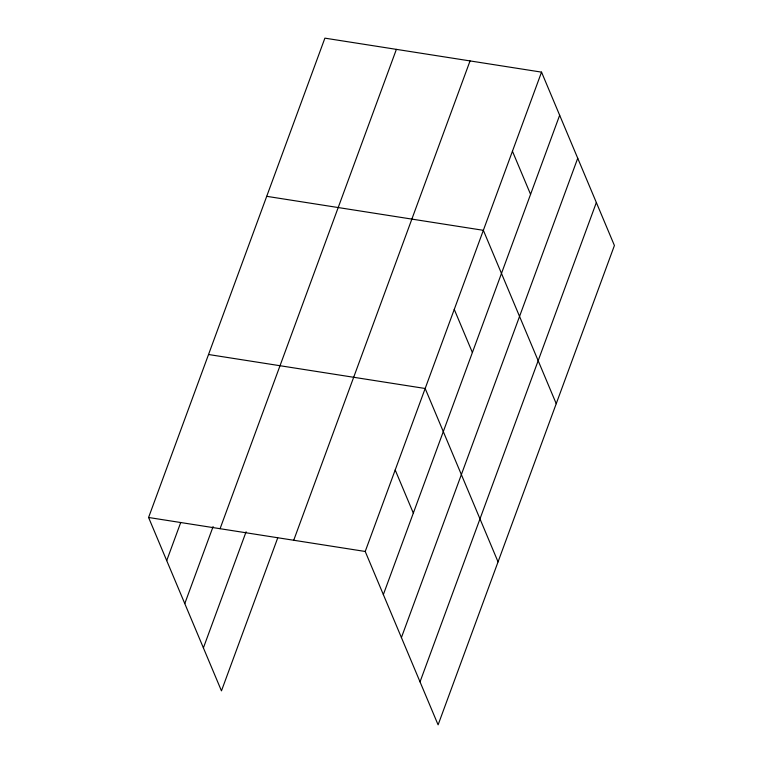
<?xml version="1.0" encoding="UTF-8"?>
<svg xmlns="http://www.w3.org/2000/svg" width="763" height="763" viewBox="0 0 763 763"><rect width="100%" height="100%" fill="white"/><g stroke="black" fill="none" stroke-linecap="round" stroke-linejoin="round"><path stroke-width="1.14" d="M277.713 537.944L221.461 690.868L148.585 517.486L324.895 38.15L541.539 72.132L614.415 245.514L438.105 724.85L365.219 551.468L541.539 72.132M166.706 560.614L180.669 522.655M184.78 603.6L213.106 526.575M220.068 528.702L396.388 49.366M203.397 647.882L246.096 531.792M293.726 540.252L470.046 60.916M383.35 594.587L559.66 115.251M401.414 637.572L577.734 158.237M420.031 681.864L596.351 202.529M266.707 196.329L483.351 230.312L556.237 403.694M208.528 354.509L425.172 388.491L498.048 561.873M148.585 517.486L365.219 551.468M512.44 151.217L530.571 194.346M454.262 309.406L472.392 352.525M395.196 469.979L413.327 513.098"/></g></svg>
